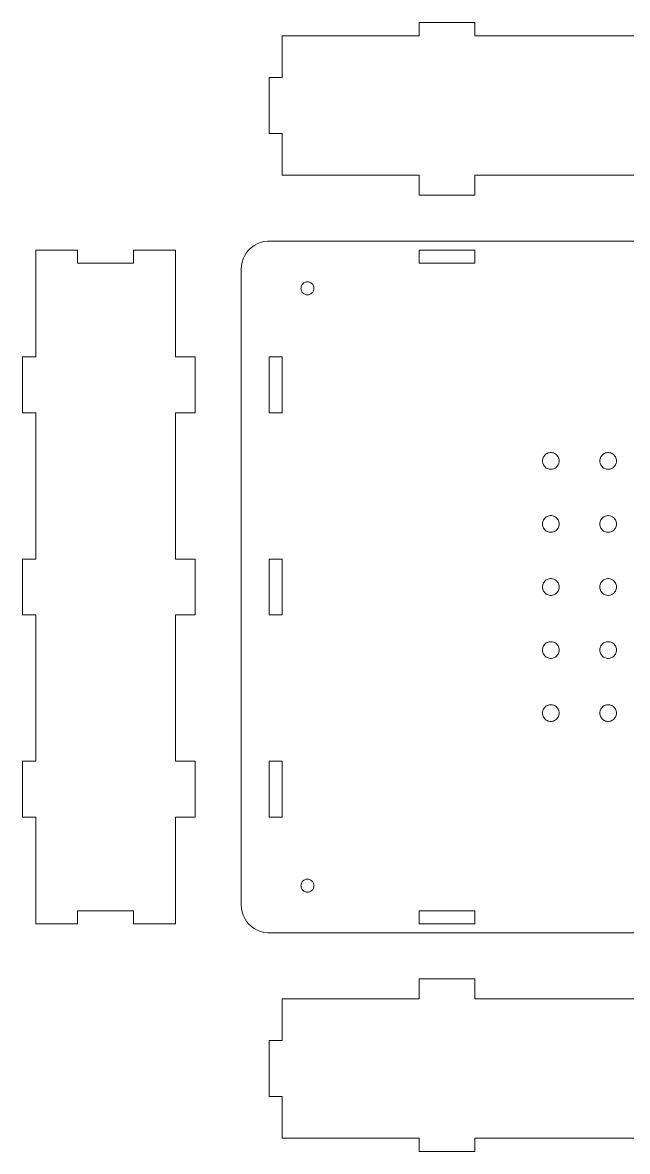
# Model space of a CAD drawing. Header units: inches. Extents: x -153 to 153, y -129 to 166.
# Drawn here: x -152.8 to -15.2, y -128.5 to 128.5 of the extents above; entities that cross this region are included whole.
import ezdxf

# ---------------------------------------------------------------- set-up
doc = ezdxf.new("R2010")
doc.units = ezdxf.units.IN
doc.layers.get('0').update_dxf_attribs({"linetype": 'CONTINUOUS', "lineweight": 0})

msp = doc.modelspace()

# ---------------------------------------------------------------- linework, layer by layer
for p, q in [((-62.579, 125.509), (-62.579, 128.509)), ((-62.579, 128.509), (-49.879, 128.509)), ((-49.879, 128.509), (-49.879, 125.509)), ((-93.715, 115.978), (-93.715, 125.509)), ((-93.715, 125.509), (-62.579, 125.509)), ((-49.879, 125.509), (-6.35, 125.509)), ((-96.715, 103.278), (-96.715, 115.978)), ((-96.715, 115.978), (-93.715, 115.978)), ((-93.715, 103.278), (-96.715, 103.278)), ((-93.715, 93.747), (-93.715, 103.278)), ((-62.579, 93.747), (-93.715, 93.747)), ((-62.579, 89.197), (-62.579, 93.747)), ((-6.35, 93.747), (-49.879, 93.747)), ((-49.879, 93.747), (-49.879, 89.197)), ((-49.879, 89.197), (-62.579, 89.197)), ((-101.344, 76.743), (-100.762, 77.289)), ((-100.762, 77.289), (-100.117, 77.758)), ((-100.117, 77.758), (-99.418, 78.142)), ((-99.418, 78.142), (-98.677, 78.436)), ((-98.677, 78.436), (-97.904, 78.634)), ((-97.904, 78.634), (-97.113, 78.734)), ((-97.113, 78.734), (-96.715, 78.734)), ((-96.715, 78.734), (-96.715, 78.747)), ((-96.715, 78.747), (96.715, 78.747)), ((-149.827, 52.379), (-149.827, 76.715)), ((-149.827, 76.715), (-140.296, 76.715)), ((-140.296, 76.715), (-140.296, 73.715)), ((-127.596, 73.715), (-127.596, 76.715)), ((-127.596, 76.715), (-118.065, 76.715)), ((-118.065, 76.715), (-118.065, 52.379)), ((-102.865, 73.976), (-102.619, 74.734)), ((-102.619, 74.734), (-102.279, 75.456)), ((-102.279, 75.456), (-101.852, 76.129)), ((-101.852, 76.129), (-101.344, 76.743)), ((-62.579, 73.715), (-62.579, 76.715)), ((-62.579, 76.715), (-49.879, 76.715)), ((-49.879, 76.715), (-49.879, 73.715)), ((-140.296, 73.715), (-127.596, 73.715)), ((-103.065, 72.397), (-103.014, 73.192)), ((-103.065, -72.397), (-103.065, 72.397)), ((-103.014, 73.192), (-102.865, 73.976)), ((-49.879, 73.715), (-62.579, 73.715)), ((-88.627, 69.333), (-88.455, 69.401)), ((-88.455, 69.401), (-88.276, 69.447)), ((-88.276, 69.447), (-88.092, 69.47)), ((-88.092, 69.47), (-87.907, 69.47)), ((-87.907, 69.47), (-87.724, 69.447)), ((-87.724, 69.447), (-87.544, 69.401)), ((-87.544, 69.401), (-87.372, 69.333)), ((-89.473, 68), (-89.461, 68.184)), ((-89.461, 67.815), (-89.473, 68)), ((-89.461, 68.184), (-89.426, 68.366)), ((-89.426, 67.633), (-89.461, 67.815)), ((-89.426, 68.366), (-89.369, 68.542)), ((-89.369, 67.457), (-89.426, 67.633)), ((-89.369, 68.542), (-89.291, 68.709)), ((-89.291, 67.29), (-89.369, 67.457)), ((-89.291, 68.709), (-89.191, 68.866)), ((-89.191, 67.134), (-89.291, 67.29)), ((-89.191, 68.866), (-89.073, 69.008)), ((-89.073, 66.991), (-89.191, 67.134)), ((-89.073, 69.008), (-88.939, 69.135)), ((-88.939, 66.864), (-89.073, 66.991)), ((-88.939, 69.135), (-88.789, 69.243)), ((-88.789, 66.756), (-88.939, 66.864)), ((-88.789, 69.243), (-88.627, 69.333)), ((-87.372, 69.333), (-87.21, 69.243)), ((-87.21, 69.243), (-87.061, 69.135)), ((-87.061, 66.864), (-87.21, 66.756)), ((-87.061, 69.135), (-86.926, 69.008)), ((-86.926, 66.991), (-87.061, 66.864)), ((-86.926, 69.008), (-86.808, 68.866)), ((-86.808, 67.134), (-86.926, 66.991)), ((-86.808, 68.866), (-86.709, 68.709)), ((-86.709, 67.29), (-86.808, 67.134)), ((-86.709, 68.709), (-86.63, 68.542)), ((-86.63, 67.457), (-86.709, 67.29)), ((-86.63, 68.542), (-86.573, 68.366)), ((-86.573, 67.633), (-86.63, 67.457)), ((-86.573, 68.366), (-86.538, 68.184)), ((-86.538, 67.815), (-86.573, 67.633)), ((-86.538, 68.184), (-86.526, 68)), ((-86.526, 68), (-86.538, 67.815)), ((-88.627, 66.667), (-88.789, 66.756)), ((-88.455, 66.599), (-88.627, 66.667)), ((-88.276, 66.553), (-88.455, 66.599)), ((-88.092, 66.529), (-88.276, 66.553)), ((-87.907, 66.529), (-88.092, 66.529)), ((-87.724, 66.553), (-87.907, 66.529)), ((-87.544, 66.599), (-87.724, 66.553)), ((-87.372, 66.667), (-87.544, 66.599)), ((-87.21, 66.756), (-87.372, 66.667)), ((-152.827, 39.679), (-152.827, 52.379)), ((-152.827, 52.379), (-149.827, 52.379)), ((-118.065, 52.379), (-113.515, 52.379)), ((-113.515, 52.379), (-113.515, 39.679)), ((-96.715, 39.679), (-96.715, 52.379)), ((-96.715, 52.379), (-93.715, 52.379)), ((-93.715, 52.379), (-93.715, 39.679)), ((-149.827, 39.679), (-152.827, 39.679)), ((-149.827, 6.35), (-149.827, 39.679)), ((-113.515, 39.679), (-118.065, 39.679)), ((-118.065, 39.679), (-118.065, 6.35)), ((-93.715, 39.679), (-96.715, 39.679)), ((-34.519, 28.702), (-34.504, 28.941)), ((-34.504, 28.463), (-34.519, 28.702)), ((-34.504, 28.941), (-34.459, 29.176)), ((-34.459, 28.228), (-34.504, 28.463)), ((-34.459, 29.176), (-34.385, 29.403)), ((-34.385, 29.403), (-34.283, 29.62)), ((-34.283, 29.62), (-34.155, 29.822)), ((-34.155, 29.822), (-34.002, 30.006)), ((-34.002, 30.006), (-33.828, 30.17)), ((-33.828, 30.17), (-33.634, 30.31)), ((-33.634, 30.31), (-33.425, 30.426)), ((-33.425, 30.426), (-33.202, 30.514)), ((-33.202, 30.514), (-32.971, 30.573)), ((-32.971, 30.573), (-32.733, 30.603)), ((-32.733, 30.603), (-32.494, 30.603)), ((-32.494, 30.603), (-32.257, 30.573)), ((-32.257, 30.573), (-32.025, 30.514)), ((-32.025, 30.514), (-31.802, 30.426)), ((-31.802, 30.426), (-31.593, 30.31)), ((-31.593, 30.31), (-31.399, 30.17)), ((-31.399, 30.17), (-31.225, 30.006)), ((-31.225, 30.006), (-31.072, 29.822)), ((-31.072, 29.822), (-30.944, 29.62)), ((-30.944, 29.62), (-30.842, 29.403)), ((-30.842, 29.403), (-30.768, 29.176)), ((-30.768, 29.176), (-30.724, 28.941)), ((-30.724, 28.463), (-30.768, 28.228)), ((-30.724, 28.941), (-30.709, 28.702)), ((-30.709, 28.702), (-30.724, 28.463)), ((-21.473, 28.702), (-21.458, 28.941)), ((-21.458, 28.463), (-21.473, 28.702)), ((-21.458, 28.941), (-21.413, 29.176)), ((-21.413, 28.228), (-21.458, 28.463)), ((-21.413, 29.176), (-21.339, 29.403)), ((-21.339, 29.403), (-21.238, 29.62)), ((-21.238, 29.62), (-21.109, 29.822)), ((-21.109, 29.822), (-20.957, 30.006)), ((-20.957, 30.006), (-20.782, 30.17)), ((-20.782, 30.17), (-20.589, 30.31)), ((-20.589, 30.31), (-20.379, 30.426)), ((-20.379, 30.426), (-20.157, 30.514)), ((-20.157, 30.514), (-19.925, 30.573)), ((-19.925, 30.573), (-19.688, 30.603)), ((-19.688, 30.603), (-19.449, 30.603)), ((-19.449, 30.603), (-19.211, 30.573)), ((-19.211, 30.573), (-18.979, 30.514)), ((-18.979, 30.514), (-18.757, 30.426)), ((-18.757, 30.426), (-18.547, 30.31)), ((-18.547, 30.31), (-18.354, 30.17)), ((-18.354, 30.17), (-18.179, 30.006)), ((-18.179, 30.006), (-18.027, 29.822)), ((-18.027, 29.822), (-17.899, 29.62)), ((-17.899, 29.62), (-17.797, 29.403)), ((-17.797, 29.403), (-17.723, 29.176)), ((-17.723, 29.176), (-17.678, 28.941)), ((-17.678, 28.463), (-17.723, 28.228)), ((-17.678, 28.941), (-17.663, 28.702)), ((-17.663, 28.702), (-17.678, 28.463)), ((-34.385, 28.001), (-34.459, 28.228)), ((-34.283, 27.784), (-34.385, 28.001)), ((-34.155, 27.582), (-34.283, 27.784)), ((-34.002, 27.398), (-34.155, 27.582)), ((-33.828, 27.234), (-34.002, 27.398)), ((-33.634, 27.094), (-33.828, 27.234)), ((-33.425, 26.978), (-33.634, 27.094)), ((-33.202, 26.89), (-33.425, 26.978)), ((-32.971, 26.831), (-33.202, 26.89)), ((-32.733, 26.801), (-32.971, 26.831)), ((-32.494, 26.801), (-32.733, 26.801)), ((-32.257, 26.831), (-32.494, 26.801)), ((-32.025, 26.89), (-32.257, 26.831)), ((-31.802, 26.978), (-32.025, 26.89)), ((-31.593, 27.094), (-31.802, 26.978)), ((-31.399, 27.234), (-31.593, 27.094)), ((-31.225, 27.398), (-31.399, 27.234)), ((-31.072, 27.582), (-31.225, 27.398)), ((-30.944, 27.784), (-31.072, 27.582)), ((-30.842, 28.001), (-30.944, 27.784)), ((-30.768, 28.228), (-30.842, 28.001)), ((-21.339, 28.001), (-21.413, 28.228)), ((-21.238, 27.784), (-21.339, 28.001)), ((-21.109, 27.582), (-21.238, 27.784)), ((-20.957, 27.398), (-21.109, 27.582)), ((-20.782, 27.234), (-20.957, 27.398)), ((-20.589, 27.094), (-20.782, 27.234)), ((-20.379, 26.978), (-20.589, 27.094)), ((-20.157, 26.89), (-20.379, 26.978)), ((-19.925, 26.831), (-20.157, 26.89)), ((-19.688, 26.801), (-19.925, 26.831)), ((-19.449, 26.801), (-19.688, 26.801)), ((-19.211, 26.831), (-19.449, 26.801)), ((-18.979, 26.89), (-19.211, 26.831)), ((-18.757, 26.978), (-18.979, 26.89)), ((-18.547, 27.094), (-18.757, 26.978)), ((-18.354, 27.234), (-18.547, 27.094)), ((-18.179, 27.398), (-18.354, 27.234)), ((-18.027, 27.582), (-18.179, 27.398)), ((-17.899, 27.784), (-18.027, 27.582)), ((-17.797, 28.001), (-17.899, 27.784)), ((-17.723, 28.228), (-17.797, 28.001)), ((-34.283, 15.269), (-34.155, 15.471)), ((-34.155, 15.471), (-34.002, 15.655)), ((-34.002, 15.655), (-33.828, 15.819)), ((-33.828, 15.819), (-33.634, 15.959)), ((-33.634, 15.959), (-33.425, 16.075)), ((-33.425, 16.075), (-33.202, 16.163)), ((-33.202, 16.163), (-32.971, 16.222)), ((-32.971, 16.222), (-32.733, 16.252)), ((-32.733, 16.252), (-32.494, 16.252)), ((-32.494, 16.252), (-32.257, 16.222)), ((-32.257, 16.222), (-32.025, 16.163)), ((-32.025, 16.163), (-31.802, 16.075)), ((-31.802, 16.075), (-31.593, 15.959)), ((-31.593, 15.959), (-31.399, 15.819)), ((-31.399, 15.819), (-31.225, 15.655)), ((-31.225, 15.655), (-31.072, 15.471)), ((-31.072, 15.471), (-30.944, 15.269)), ((-21.238, 15.269), (-21.109, 15.471)), ((-21.109, 15.471), (-20.957, 15.655)), ((-20.957, 15.655), (-20.782, 15.819)), ((-20.782, 15.819), (-20.589, 15.959)), ((-20.589, 15.959), (-20.379, 16.075)), ((-20.379, 16.075), (-20.157, 16.163)), ((-20.157, 16.163), (-19.925, 16.222)), ((-19.925, 16.222), (-19.688, 16.252)), ((-19.688, 16.252), (-19.449, 16.252)), ((-19.449, 16.252), (-19.211, 16.222)), ((-19.211, 16.222), (-18.979, 16.163)), ((-18.979, 16.163), (-18.757, 16.075)), ((-18.757, 16.075), (-18.547, 15.959)), ((-18.547, 15.959), (-18.354, 15.819)), ((-18.354, 15.819), (-18.179, 15.655)), ((-18.179, 15.655), (-18.027, 15.471)), ((-18.027, 15.471), (-17.899, 15.269)), ((-34.519, 14.351), (-34.504, 14.59)), ((-34.504, 14.112), (-34.519, 14.351)), ((-34.504, 14.59), (-34.459, 14.825)), ((-34.459, 13.877), (-34.504, 14.112)), ((-34.459, 14.825), (-34.385, 15.052)), ((-34.385, 13.65), (-34.459, 13.877)), ((-34.385, 15.052), (-34.283, 15.269)), ((-34.283, 13.433), (-34.385, 13.65)), ((-34.155, 13.231), (-34.283, 13.433)), ((-34.002, 13.047), (-34.155, 13.231)), ((-33.828, 12.883), (-34.002, 13.047)), ((-33.634, 12.743), (-33.828, 12.883)), ((-31.399, 12.883), (-31.593, 12.743)), ((-31.225, 13.047), (-31.399, 12.883)), ((-31.072, 13.231), (-31.225, 13.047)), ((-30.944, 13.433), (-31.072, 13.231)), ((-30.944, 15.269), (-30.842, 15.052)), ((-30.842, 13.65), (-30.944, 13.433)), ((-30.842, 15.052), (-30.768, 14.825)), ((-30.768, 13.877), (-30.842, 13.65)), ((-30.768, 14.825), (-30.724, 14.59)), ((-30.724, 14.112), (-30.768, 13.877)), ((-30.724, 14.59), (-30.709, 14.351)), ((-30.709, 14.351), (-30.724, 14.112)), ((-21.473, 14.351), (-21.458, 14.59)), ((-21.458, 14.112), (-21.473, 14.351)), ((-21.458, 14.59), (-21.413, 14.825)), ((-21.413, 13.877), (-21.458, 14.112)), ((-21.413, 14.825), (-21.339, 15.052)), ((-21.339, 13.65), (-21.413, 13.877)), ((-21.339, 15.052), (-21.238, 15.269)), ((-21.238, 13.433), (-21.339, 13.65)), ((-21.109, 13.231), (-21.238, 13.433)), ((-20.957, 13.047), (-21.109, 13.231)), ((-20.782, 12.883), (-20.957, 13.047)), ((-20.589, 12.743), (-20.782, 12.883)), ((-18.354, 12.883), (-18.547, 12.743)), ((-18.179, 13.047), (-18.354, 12.883)), ((-18.027, 13.231), (-18.179, 13.047)), ((-17.899, 13.433), (-18.027, 13.231)), ((-17.899, 15.269), (-17.797, 15.052)), ((-17.797, 13.65), (-17.899, 13.433)), ((-17.797, 15.052), (-17.723, 14.825)), ((-17.723, 13.877), (-17.797, 13.65)), ((-17.723, 14.825), (-17.678, 14.59)), ((-17.678, 14.112), (-17.723, 13.877)), ((-17.678, 14.59), (-17.663, 14.351)), ((-17.663, 14.351), (-17.678, 14.112)), ((-33.425, 12.627), (-33.634, 12.743)), ((-33.202, 12.539), (-33.425, 12.627)), ((-32.971, 12.48), (-33.202, 12.539)), ((-32.733, 12.45), (-32.971, 12.48)), ((-32.494, 12.45), (-32.733, 12.45)), ((-32.257, 12.48), (-32.494, 12.45)), ((-32.025, 12.539), (-32.257, 12.48)), ((-31.802, 12.627), (-32.025, 12.539)), ((-31.593, 12.743), (-31.802, 12.627)), ((-20.379, 12.627), (-20.589, 12.743)), ((-20.157, 12.539), (-20.379, 12.627)), ((-19.925, 12.48), (-20.157, 12.539)), ((-19.688, 12.45), (-19.925, 12.48)), ((-19.449, 12.45), (-19.688, 12.45)), ((-19.211, 12.48), (-19.449, 12.45)), ((-18.979, 12.539), (-19.211, 12.48)), ((-18.757, 12.627), (-18.979, 12.539)), ((-18.547, 12.743), (-18.757, 12.627)), ((-152.827, -6.35), (-152.827, 6.35)), ((-152.827, 6.35), (-149.827, 6.35)), ((-118.065, 6.35), (-113.515, 6.35)), ((-113.515, 6.35), (-113.515, -6.35)), ((-96.715, -6.35), (-96.715, 6.35)), ((-96.715, 6.35), (-93.715, 6.35)), ((-93.715, 6.35), (-93.715, -6.35)), ((-34.519, 0), (-34.504, 0.239)), ((-34.504, -0.239), (-34.519, 0)), ((-34.504, 0.239), (-34.459, 0.474)), ((-34.459, 0.474), (-34.385, 0.701)), ((-34.385, 0.701), (-34.283, 0.918)), ((-34.283, 0.918), (-34.155, 1.12)), ((-34.155, 1.12), (-34.002, 1.304)), ((-34.002, 1.304), (-33.828, 1.468)), ((-33.828, 1.468), (-33.634, 1.608)), ((-33.634, 1.608), (-33.425, 1.724)), ((-33.425, 1.724), (-33.202, 1.812)), ((-33.202, 1.812), (-32.971, 1.871)), ((-32.971, 1.871), (-32.733, 1.901)), ((-32.733, 1.901), (-32.494, 1.901)), ((-32.494, 1.901), (-32.257, 1.871)), ((-32.257, 1.871), (-32.025, 1.812)), ((-32.025, 1.812), (-31.802, 1.724)), ((-31.802, 1.724), (-31.593, 1.608)), ((-31.593, 1.608), (-31.399, 1.468)), ((-31.399, 1.468), (-31.225, 1.304)), ((-31.225, 1.304), (-31.072, 1.12)), ((-31.072, 1.12), (-30.944, 0.918)), ((-30.944, 0.918), (-30.842, 0.701)), ((-30.842, 0.701), (-30.768, 0.474)), ((-30.768, 0.474), (-30.724, 0.239)), ((-30.724, 0.239), (-30.709, 0)), ((-30.709, 0), (-30.724, -0.239)), ((-21.473, 0), (-21.458, 0.239)), ((-21.458, -0.239), (-21.473, 0)), ((-21.458, 0.239), (-21.413, 0.474)), ((-21.413, 0.474), (-21.339, 0.701)), ((-21.339, 0.701), (-21.238, 0.918)), ((-21.238, 0.918), (-21.109, 1.12)), ((-21.109, 1.12), (-20.957, 1.304)), ((-20.957, 1.304), (-20.782, 1.468)), ((-20.782, 1.468), (-20.589, 1.608)), ((-20.589, 1.608), (-20.379, 1.724)), ((-20.379, 1.724), (-20.157, 1.812)), ((-20.157, 1.812), (-19.925, 1.871)), ((-19.925, 1.871), (-19.688, 1.901)), ((-19.688, 1.901), (-19.449, 1.901)), ((-19.449, 1.901), (-19.211, 1.871)), ((-19.211, 1.871), (-18.979, 1.812)), ((-18.979, 1.812), (-18.757, 1.724)), ((-18.757, 1.724), (-18.547, 1.608)), ((-18.547, 1.608), (-18.354, 1.468)), ((-18.354, 1.468), (-18.179, 1.304)), ((-18.179, 1.304), (-18.027, 1.12)), ((-18.027, 1.12), (-17.899, 0.918)), ((-17.899, 0.918), (-17.797, 0.701)), ((-17.797, 0.701), (-17.723, 0.474)), ((-17.723, 0.474), (-17.678, 0.239)), ((-17.678, 0.239), (-17.663, 0)), ((-17.663, 0), (-17.678, -0.239)), ((-34.459, -0.474), (-34.504, -0.239)), ((-34.385, -0.701), (-34.459, -0.474)), ((-34.283, -0.918), (-34.385, -0.701)), ((-34.155, -1.12), (-34.283, -0.918)), ((-34.002, -1.304), (-34.155, -1.12)), ((-33.828, -1.468), (-34.002, -1.304)), ((-33.634, -1.608), (-33.828, -1.468)), ((-33.425, -1.724), (-33.634, -1.608)), ((-33.202, -1.812), (-33.425, -1.724)), ((-32.971, -1.871), (-33.202, -1.812)), ((-32.733, -1.901), (-32.971, -1.871)), ((-32.494, -1.901), (-32.733, -1.901)), ((-32.257, -1.871), (-32.494, -1.901)), ((-32.025, -1.812), (-32.257, -1.871)), ((-31.802, -1.724), (-32.025, -1.812)), ((-31.593, -1.608), (-31.802, -1.724)), ((-31.399, -1.468), (-31.593, -1.608)), ((-31.225, -1.304), (-31.399, -1.468)), ((-31.072, -1.12), (-31.225, -1.304)), ((-30.944, -0.918), (-31.072, -1.12)), ((-30.842, -0.701), (-30.944, -0.918)), ((-30.768, -0.474), (-30.842, -0.701)), ((-30.724, -0.239), (-30.768, -0.474)), ((-21.413, -0.474), (-21.458, -0.239)), ((-21.339, -0.701), (-21.413, -0.474)), ((-21.238, -0.918), (-21.339, -0.701)), ((-21.109, -1.12), (-21.238, -0.918)), ((-20.957, -1.304), (-21.109, -1.12)), ((-20.782, -1.468), (-20.957, -1.304)), ((-20.589, -1.608), (-20.782, -1.468)), ((-20.379, -1.724), (-20.589, -1.608)), ((-20.157, -1.812), (-20.379, -1.724)), ((-19.925, -1.871), (-20.157, -1.812)), ((-19.688, -1.901), (-19.925, -1.871)), ((-19.449, -1.901), (-19.688, -1.901)), ((-19.211, -1.871), (-19.449, -1.901)), ((-18.979, -1.812), (-19.211, -1.871)), ((-18.757, -1.724), (-18.979, -1.812)), ((-18.547, -1.608), (-18.757, -1.724)), ((-18.354, -1.468), (-18.547, -1.608)), ((-18.179, -1.304), (-18.354, -1.468)), ((-18.027, -1.12), (-18.179, -1.304)), ((-17.899, -0.918), (-18.027, -1.12)), ((-17.797, -0.701), (-17.899, -0.918)), ((-17.723, -0.474), (-17.797, -0.701)), ((-17.678, -0.239), (-17.723, -0.474)), ((-149.827, -6.35), (-152.827, -6.35)), ((-149.827, -39.679), (-149.827, -6.35)), ((-113.515, -6.35), (-118.065, -6.35)), ((-118.065, -6.35), (-118.065, -39.679)), ((-93.715, -6.35), (-96.715, -6.35)), ((-33.828, -12.883), (-33.634, -12.743)), ((-33.634, -12.743), (-33.425, -12.627)), ((-33.425, -12.627), (-33.202, -12.539)), ((-33.202, -12.539), (-32.971, -12.48)), ((-32.971, -12.48), (-32.733, -12.45)), ((-32.733, -12.45), (-32.494, -12.45)), ((-32.494, -12.45), (-32.257, -12.48)), ((-32.257, -12.48), (-32.025, -12.539)), ((-32.025, -12.539), (-31.802, -12.627)), ((-31.802, -12.627), (-31.593, -12.743)), ((-31.593, -12.743), (-31.399, -12.883)), ((-20.782, -12.883), (-20.589, -12.743)), ((-20.589, -12.743), (-20.379, -12.627)), ((-20.379, -12.627), (-20.157, -12.539)), ((-20.157, -12.539), (-19.925, -12.48)), ((-19.925, -12.48), (-19.688, -12.45)), ((-19.688, -12.45), (-19.449, -12.45)), ((-19.449, -12.45), (-19.211, -12.48)), ((-19.211, -12.48), (-18.979, -12.539)), ((-18.979, -12.539), (-18.757, -12.627)), ((-18.757, -12.627), (-18.547, -12.743)), ((-18.547, -12.743), (-18.354, -12.883)), ((-34.519, -14.351), (-34.504, -14.112)), ((-34.504, -14.59), (-34.519, -14.351)), ((-34.504, -14.112), (-34.459, -13.877)), ((-34.459, -14.825), (-34.504, -14.59)), ((-34.459, -13.877), (-34.385, -13.65)), ((-34.385, -15.052), (-34.459, -14.825)), ((-34.385, -13.65), (-34.283, -13.433)), ((-34.283, -15.269), (-34.385, -15.052)), ((-34.283, -13.433), (-34.155, -13.231)), ((-34.155, -15.471), (-34.283, -15.269)), ((-34.155, -13.231), (-34.002, -13.047)), ((-34.002, -13.047), (-33.828, -12.883)), ((-31.399, -12.883), (-31.225, -13.047)), ((-31.225, -13.047), (-31.072, -13.231)), ((-31.072, -13.231), (-30.944, -13.433)), ((-30.944, -15.269), (-31.072, -15.471)), ((-30.944, -13.433), (-30.842, -13.65)), ((-30.842, -15.052), (-30.944, -15.269)), ((-30.842, -13.65), (-30.768, -13.877)), ((-30.768, -14.825), (-30.842, -15.052)), ((-30.768, -13.877), (-30.724, -14.112)), ((-30.724, -14.59), (-30.768, -14.825)), ((-30.724, -14.112), (-30.709, -14.351)), ((-30.709, -14.351), (-30.724, -14.59)), ((-21.473, -14.351), (-21.458, -14.112)), ((-21.458, -14.59), (-21.473, -14.351)), ((-21.458, -14.112), (-21.413, -13.877)), ((-21.413, -14.825), (-21.458, -14.59)), ((-21.413, -13.877), (-21.339, -13.65)), ((-21.339, -15.052), (-21.413, -14.825)), ((-21.339, -13.65), (-21.238, -13.433)), ((-21.238, -15.269), (-21.339, -15.052)), ((-21.238, -13.433), (-21.109, -13.231)), ((-21.109, -15.471), (-21.238, -15.269)), ((-21.109, -13.231), (-20.957, -13.047)), ((-20.957, -13.047), (-20.782, -12.883)), ((-18.354, -12.883), (-18.179, -13.047)), ((-18.179, -13.047), (-18.027, -13.231)), ((-18.027, -13.231), (-17.899, -13.433)), ((-17.899, -15.269), (-18.027, -15.471)), ((-17.899, -13.433), (-17.797, -13.65)), ((-17.797, -15.052), (-17.899, -15.269)), ((-17.797, -13.65), (-17.723, -13.877)), ((-17.723, -14.825), (-17.797, -15.052)), ((-17.723, -13.877), (-17.678, -14.112)), ((-17.678, -14.59), (-17.723, -14.825)), ((-17.678, -14.112), (-17.663, -14.351)), ((-17.663, -14.351), (-17.678, -14.59)), ((-34.002, -15.655), (-34.155, -15.471)), ((-33.828, -15.819), (-34.002, -15.655)), ((-33.634, -15.959), (-33.828, -15.819)), ((-33.425, -16.075), (-33.634, -15.959)), ((-33.202, -16.163), (-33.425, -16.075)), ((-32.971, -16.222), (-33.202, -16.163)), ((-32.733, -16.252), (-32.971, -16.222)), ((-32.494, -16.252), (-32.733, -16.252)), ((-32.257, -16.222), (-32.494, -16.252)), ((-32.025, -16.163), (-32.257, -16.222)), ((-31.802, -16.075), (-32.025, -16.163)), ((-31.593, -15.959), (-31.802, -16.075)), ((-31.399, -15.819), (-31.593, -15.959)), ((-31.225, -15.655), (-31.399, -15.819)), ((-31.072, -15.471), (-31.225, -15.655)), ((-20.957, -15.655), (-21.109, -15.471)), ((-20.782, -15.819), (-20.957, -15.655)), ((-20.589, -15.959), (-20.782, -15.819)), ((-20.379, -16.075), (-20.589, -15.959)), ((-20.157, -16.163), (-20.379, -16.075)), ((-19.925, -16.222), (-20.157, -16.163)), ((-19.688, -16.252), (-19.925, -16.222)), ((-19.449, -16.252), (-19.688, -16.252)), ((-19.211, -16.222), (-19.449, -16.252)), ((-18.979, -16.163), (-19.211, -16.222)), ((-18.757, -16.075), (-18.979, -16.163)), ((-18.547, -15.959), (-18.757, -16.075)), ((-18.354, -15.819), (-18.547, -15.959)), ((-18.179, -15.655), (-18.354, -15.819)), ((-18.027, -15.471), (-18.179, -15.655)), ((-34.504, -28.463), (-34.459, -28.228)), ((-34.459, -28.228), (-34.385, -28.001)), ((-34.385, -28.001), (-34.283, -27.784)), ((-34.283, -27.784), (-34.155, -27.582)), ((-34.155, -27.582), (-34.002, -27.398)), ((-34.002, -27.398), (-33.828, -27.234)), ((-33.828, -27.234), (-33.634, -27.094)), ((-33.634, -27.094), (-33.425, -26.978)), ((-33.425, -26.978), (-33.202, -26.89)), ((-33.202, -26.89), (-32.971, -26.831)), ((-32.971, -26.831), (-32.733, -26.801)), ((-32.733, -26.801), (-32.494, -26.801)), ((-32.494, -26.801), (-32.257, -26.831)), ((-32.257, -26.831), (-32.025, -26.89)), ((-32.025, -26.89), (-31.802, -26.978)), ((-31.802, -26.978), (-31.593, -27.094)), ((-31.593, -27.094), (-31.399, -27.234)), ((-31.399, -27.234), (-31.225, -27.398)), ((-31.225, -27.398), (-31.072, -27.582)), ((-31.072, -27.582), (-30.944, -27.784)), ((-30.944, -27.784), (-30.842, -28.001)), ((-30.842, -28.001), (-30.768, -28.228)), ((-30.768, -28.228), (-30.724, -28.463)), ((-21.458, -28.463), (-21.413, -28.228)), ((-21.413, -28.228), (-21.339, -28.001)), ((-21.339, -28.001), (-21.238, -27.784)), ((-21.238, -27.784), (-21.109, -27.582)), ((-21.109, -27.582), (-20.957, -27.398)), ((-20.957, -27.398), (-20.782, -27.234)), ((-20.782, -27.234), (-20.589, -27.094)), ((-20.589, -27.094), (-20.379, -26.978)), ((-20.379, -26.978), (-20.157, -26.89)), ((-20.157, -26.89), (-19.925, -26.831)), ((-19.925, -26.831), (-19.688, -26.801)), ((-19.688, -26.801), (-19.449, -26.801)), ((-19.449, -26.801), (-19.211, -26.831)), ((-19.211, -26.831), (-18.979, -26.89)), ((-18.979, -26.89), (-18.757, -26.978)), ((-18.757, -26.978), (-18.547, -27.094)), ((-18.547, -27.094), (-18.354, -27.234)), ((-18.354, -27.234), (-18.179, -27.398)), ((-18.179, -27.398), (-18.027, -27.582)), ((-18.027, -27.582), (-17.899, -27.784)), ((-17.899, -27.784), (-17.797, -28.001)), ((-17.797, -28.001), (-17.723, -28.228)), ((-17.723, -28.228), (-17.678, -28.463)), ((-34.519, -28.702), (-34.504, -28.463)), ((-34.504, -28.941), (-34.519, -28.702)), ((-34.459, -29.176), (-34.504, -28.941)), ((-34.385, -29.403), (-34.459, -29.176)), ((-34.283, -29.62), (-34.385, -29.403)), ((-34.155, -29.822), (-34.283, -29.62)), ((-34.002, -30.006), (-34.155, -29.822)), ((-33.828, -30.17), (-34.002, -30.006)), ((-33.634, -30.31), (-33.828, -30.17)), ((-33.425, -30.426), (-33.634, -30.31)), ((-33.202, -30.514), (-33.425, -30.426)), ((-32.971, -30.573), (-33.202, -30.514)), ((-32.733, -30.603), (-32.971, -30.573)), ((-32.494, -30.603), (-32.733, -30.603)), ((-32.257, -30.573), (-32.494, -30.603)), ((-32.025, -30.514), (-32.257, -30.573)), ((-31.802, -30.426), (-32.025, -30.514)), ((-31.593, -30.31), (-31.802, -30.426)), ((-31.399, -30.17), (-31.593, -30.31)), ((-31.225, -30.006), (-31.399, -30.17)), ((-31.072, -29.822), (-31.225, -30.006)), ((-30.944, -29.62), (-31.072, -29.822)), ((-30.842, -29.403), (-30.944, -29.62)), ((-30.768, -29.176), (-30.842, -29.403)), ((-30.724, -28.941), (-30.768, -29.176)), ((-30.724, -28.463), (-30.709, -28.702)), ((-30.709, -28.702), (-30.724, -28.941)), ((-21.473, -28.702), (-21.458, -28.463)), ((-21.458, -28.941), (-21.473, -28.702)), ((-21.413, -29.176), (-21.458, -28.941)), ((-21.339, -29.403), (-21.413, -29.176)), ((-21.238, -29.62), (-21.339, -29.403)), ((-21.109, -29.822), (-21.238, -29.62)), ((-20.957, -30.006), (-21.109, -29.822)), ((-20.782, -30.17), (-20.957, -30.006)), ((-20.589, -30.31), (-20.782, -30.17)), ((-20.379, -30.426), (-20.589, -30.31)), ((-20.157, -30.514), (-20.379, -30.426)), ((-19.925, -30.573), (-20.157, -30.514)), ((-19.688, -30.603), (-19.925, -30.573)), ((-19.449, -30.603), (-19.688, -30.603)), ((-19.211, -30.573), (-19.449, -30.603)), ((-18.979, -30.514), (-19.211, -30.573)), ((-18.757, -30.426), (-18.979, -30.514)), ((-18.547, -30.31), (-18.757, -30.426)), ((-18.354, -30.17), (-18.547, -30.31)), ((-18.179, -30.006), (-18.354, -30.17)), ((-18.027, -29.822), (-18.179, -30.006)), ((-17.899, -29.62), (-18.027, -29.822)), ((-17.797, -29.403), (-17.899, -29.62)), ((-17.723, -29.176), (-17.797, -29.403)), ((-17.678, -28.941), (-17.723, -29.176)), ((-17.678, -28.463), (-17.663, -28.702)), ((-17.663, -28.702), (-17.678, -28.941)), ((-152.827, -52.379), (-152.827, -39.679)), ((-152.827, -39.679), (-149.827, -39.679)), ((-118.065, -39.679), (-113.515, -39.679)), ((-113.515, -39.679), (-113.515, -52.379)), ((-96.715, -52.379), (-96.715, -39.679)), ((-96.715, -39.679), (-93.715, -39.679)), ((-93.715, -39.679), (-93.715, -52.379)), ((-149.827, -52.379), (-152.827, -52.379)), ((-149.827, -76.715), (-149.827, -52.379)), ((-113.515, -52.379), (-118.065, -52.379)), ((-118.065, -52.379), (-118.065, -76.715)), ((-93.715, -52.379), (-96.715, -52.379)), ((-88.939, -66.864), (-88.789, -66.756)), ((-88.789, -66.756), (-88.627, -66.667)), ((-88.627, -66.667), (-88.455, -66.599)), ((-88.455, -66.599), (-88.276, -66.553)), ((-88.276, -66.553), (-88.092, -66.529)), ((-88.092, -66.529), (-87.907, -66.529)), ((-87.907, -66.529), (-87.724, -66.553)), ((-87.724, -66.553), (-87.544, -66.599)), ((-87.544, -66.599), (-87.372, -66.667)), ((-87.372, -66.667), (-87.21, -66.756)), ((-87.21, -66.756), (-87.061, -66.864)), ((-89.473, -68), (-89.461, -67.815)), ((-89.461, -68.184), (-89.473, -68)), ((-89.461, -67.815), (-89.426, -67.633)), ((-89.426, -68.366), (-89.461, -68.184)), ((-89.426, -67.633), (-89.369, -67.457)), ((-89.369, -68.542), (-89.426, -68.366)), ((-89.369, -67.457), (-89.291, -67.29)), ((-89.291, -68.709), (-89.369, -68.542)), ((-89.291, -67.29), (-89.191, -67.134)), ((-89.191, -68.866), (-89.291, -68.709)), ((-89.191, -67.134), (-89.073, -66.991)), ((-89.073, -69.008), (-89.191, -68.866)), ((-89.073, -66.991), (-88.939, -66.864)), ((-88.939, -69.135), (-89.073, -69.008)), ((-88.789, -69.243), (-88.939, -69.135)), ((-88.627, -69.333), (-88.789, -69.243)), ((-88.455, -69.401), (-88.627, -69.333)), ((-87.372, -69.333), (-87.544, -69.401)), ((-87.21, -69.243), (-87.372, -69.333)), ((-87.061, -69.135), (-87.21, -69.243)), ((-87.061, -66.864), (-86.926, -66.991)), ((-86.926, -69.008), (-87.061, -69.135)), ((-86.926, -66.991), (-86.808, -67.134)), ((-86.808, -68.866), (-86.926, -69.008)), ((-86.808, -67.134), (-86.709, -67.29)), ((-86.709, -68.709), (-86.808, -68.866)), ((-86.709, -67.29), (-86.63, -67.457)), ((-86.63, -68.542), (-86.709, -68.709)), ((-86.63, -67.457), (-86.573, -67.633)), ((-86.573, -68.366), (-86.63, -68.542)), ((-86.573, -67.633), (-86.538, -67.815)), ((-86.538, -68.184), (-86.573, -68.366)), ((-86.538, -67.815), (-86.526, -68)), ((-86.526, -68), (-86.538, -68.184)), ((-88.276, -69.447), (-88.455, -69.401)), ((-88.092, -69.47), (-88.276, -69.447)), ((-87.907, -69.47), (-88.092, -69.47)), ((-87.724, -69.447), (-87.907, -69.47)), ((-87.544, -69.401), (-87.724, -69.447)), ((-127.596, -73.715), (-140.296, -73.715)), ((-140.296, -73.715), (-140.296, -76.715)), ((-127.596, -76.715), (-127.596, -73.715)), ((-103.014, -73.192), (-103.065, -72.397)), ((-102.865, -73.976), (-103.014, -73.192)), ((-102.619, -74.734), (-102.865, -73.976)), ((-62.579, -76.715), (-62.579, -73.715)), ((-62.579, -73.715), (-49.879, -73.715)), ((-49.879, -73.715), (-49.879, -76.715)), ((-140.296, -76.715), (-149.827, -76.715)), ((-118.065, -76.715), (-127.596, -76.715)), ((-102.279, -75.456), (-102.619, -74.734)), ((-101.852, -76.129), (-102.279, -75.456)), ((-101.344, -76.743), (-101.852, -76.129)), ((-100.762, -77.289), (-101.344, -76.743)), ((-49.879, -76.715), (-62.579, -76.715)), ((-100.117, -77.758), (-100.762, -77.289)), ((-99.418, -78.142), (-100.117, -77.758)), ((-98.677, -78.436), (-99.418, -78.142)), ((-97.904, -78.634), (-98.677, -78.436)), ((-97.113, -78.734), (-97.904, -78.634)), ((-96.715, -78.734), (-97.113, -78.734)), ((-96.715, -78.747), (-96.715, -78.734)), ((96.715, -78.747), (-96.715, -78.747)), ((-62.579, -93.747), (-62.579, -89.197)), ((-62.579, -89.197), (-49.879, -89.197)), ((-49.879, -89.197), (-49.879, -93.747)), ((-93.715, -103.278), (-93.715, -93.747)), ((-93.715, -93.747), (-62.579, -93.747)), ((-49.879, -93.747), (-6.35, -93.747)), ((-96.715, -115.978), (-96.715, -103.278)), ((-96.715, -103.278), (-93.715, -103.278)), ((-93.715, -115.978), (-96.715, -115.978)), ((-93.715, -125.509), (-93.715, -115.978)), ((-62.579, -125.509), (-93.715, -125.509)), ((-62.579, -128.509), (-62.579, -125.509)), ((-6.35, -125.509), (-49.879, -125.509)), ((-49.879, -125.509), (-49.879, -128.509)), ((-49.879, -128.509), (-62.579, -128.509))]:
    msp.add_line(p, q)

doc.saveas('drawing.dxf')
